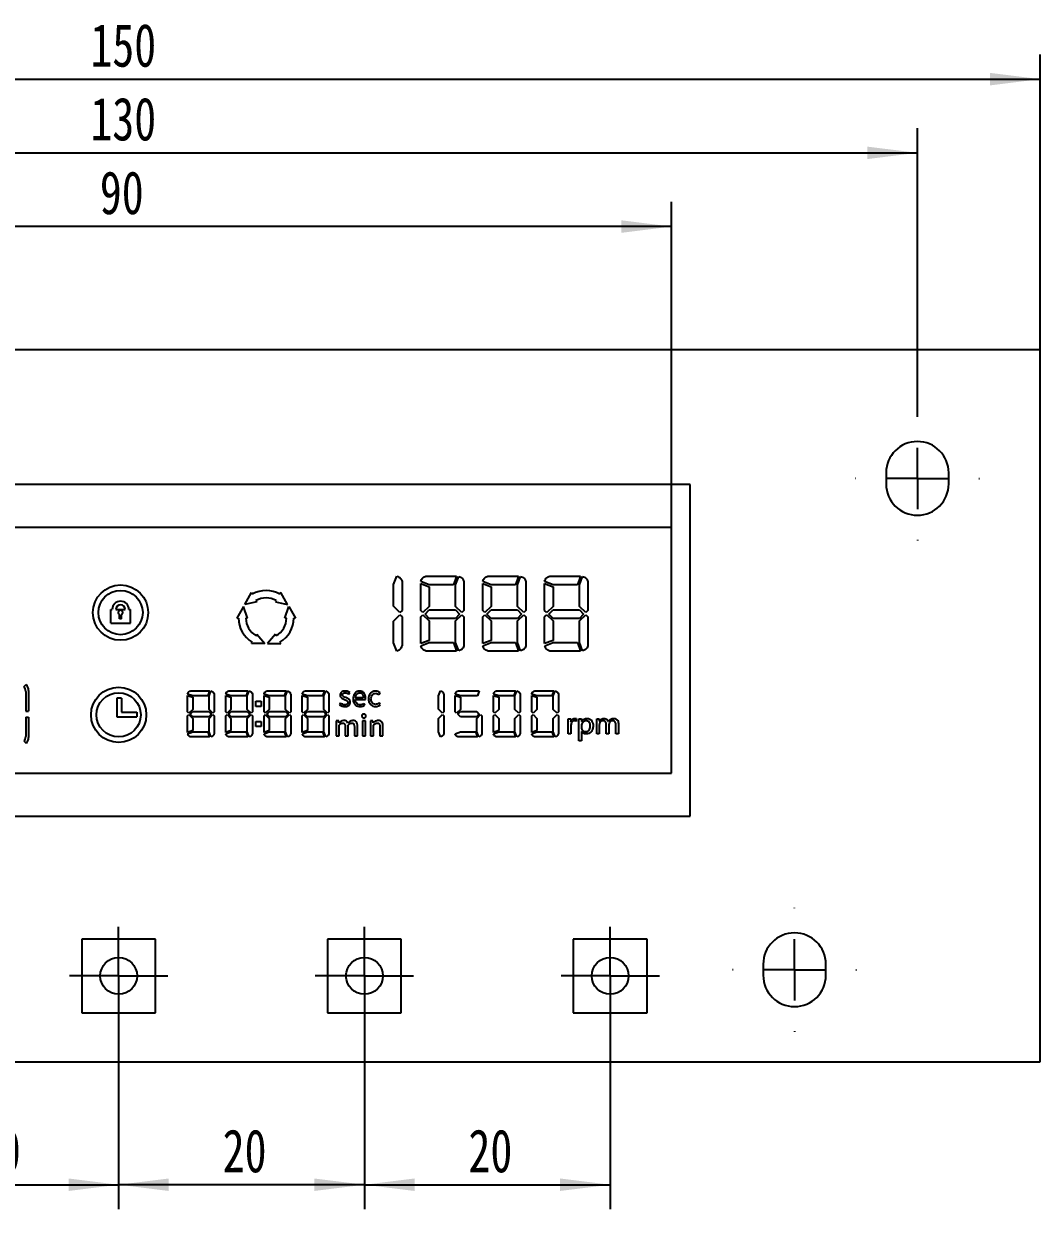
# Model space of a CAD drawing. Header units: millimetres. Extents: x 472 to 883, y 177 to 274.
# Drawn here: x 559.9 to 642.7, y 177.2 to 273.7 of the extents above; entities that cross this region are included whole.
import ezdxf

# ---------------------------------------------------------------- set-up
doc = ezdxf.new("R2010")
doc.units = ezdxf.units.MM
doc.linetypes.add('CENTERX2', pattern=[20.32, 12.7, -2.54, 2.54, -2.54])
doc.layers.add('中心线层', color=1, linetype='CENTERX2', lineweight=25)
doc.layers.add('标注层', color=150, linetype='Continuous', lineweight=25)
doc.styles.add('SLDTEXTSTYLE2', font='hyswlongfangsong.ttf')
doc.dimstyles.new('SLDDIMSTYLE0', dxfattribs={"dimtxt": 3.5, "dimasz": 4.08, "dimexe": 0, "dimexo": 0.0625, "dimgap": 0.875, "dimtad": 2, "dimrnd": 1e-09, "dimzin": 12, "dimdsep": 46, "dimtxsty": 'SLDTEXTSTYLE2', "dimsah": 1, "dimcen": 0.09, "dimadec": 0, "dimazin": 3, "dimtfac": 1, "dimtofl": 0, "dimtmove": 0, "dimatfit": 3, "dimfxl": 0, "dimfrac": 2, "dimtolj": 1, "dimtzin": 12, "dimarcsym": 0})

# ---------------------------------------------------------------- blocks, each defined once
blk = doc.blocks.new('_D')
at = {"layer": '标注层'}
for p, q in [((492.668, 247.169), (492.668, 271.169)), ((642.668, 247.169), (642.668, 271.169)), ((492.668, 269.169), (642.668, 269.169))]:
    blk.add_line(p, q, dxfattribs=at)
for points in [[(492.668, 269.169), (496.748, 268.661), (496.748, 269.677)], [(642.668, 269.169), (638.588, 269.677), (638.588, 268.661)]]:
    blk.add_solid(points, dxfattribs=at)
at = {"layer": '标注层', "insert": (565.364, 273.681), "char_height": 3.5, "attachment_point": 1, "style": 'SLDTEXTSTYLE2'}
blk.add_mtext('150', dxfattribs=at)
blk = doc.blocks.new('_D_2')
at = {"layer": '标注层'}
for p, q in [((522.668, 232.669), (522.668, 259.169)), ((612.668, 232.669), (612.668, 259.169)), ((612.668, 257.169), (522.668, 257.169))]:
    blk.add_line(p, q, dxfattribs=at)
for points in [[(522.668, 257.169), (526.748, 256.661), (526.748, 257.677)], [(612.668, 257.169), (608.588, 257.677), (608.588, 256.661)]]:
    blk.add_solid(points, dxfattribs=at)
at = {"layer": '标注层', "insert": (566.134, 261.681), "char_height": 3.5, "attachment_point": 1, "style": 'SLDTEXTSTYLE2'}
blk.add_mtext('90', dxfattribs=at)
blk = doc.blocks.new('_D_6')
at = {"layer": '标注层'}
for p, q in [((547.668, 192.169), (547.668, 177.169)), ((567.668, 192.169), (567.668, 177.169)), ((547.668, 179.169), (567.668, 179.169))]:
    blk.add_line(p, q, dxfattribs=at)
for points in [[(547.668, 179.169), (551.748, 178.661), (551.748, 179.677)], [(567.668, 179.169), (563.588, 179.677), (563.588, 178.661)]]:
    blk.add_solid(points, dxfattribs=at)
at = {"layer": '标注层', "insert": (556.132, 183.681), "char_height": 3.5, "attachment_point": 1, "style": 'SLDTEXTSTYLE2'}
blk.add_mtext('20', dxfattribs=at)
blk = doc.blocks.new('_D_7')
at = {"layer": '标注层'}
for p, q in [((567.668, 192.169), (567.668, 177.169)), ((587.668, 192.169), (587.668, 177.169)), ((587.668, 179.169), (567.668, 179.169))]:
    blk.add_line(p, q, dxfattribs=at)
for points in [[(567.668, 179.169), (571.748, 178.661), (571.748, 179.677)], [(587.668, 179.169), (583.588, 179.677), (583.588, 178.661)]]:
    blk.add_solid(points, dxfattribs=at)
at = {"layer": '标注层', "insert": (576.132, 183.681), "char_height": 3.5, "attachment_point": 1, "style": 'SLDTEXTSTYLE2'}
blk.add_mtext('20', dxfattribs=at)
blk = doc.blocks.new('_D_8')
at = {"layer": '标注层'}
for p, q in [((587.668, 192.169), (587.668, 177.169)), ((607.668, 192.169), (607.668, 177.169)), ((587.668, 179.169), (607.668, 179.169))]:
    blk.add_line(p, q, dxfattribs=at)
for points in [[(587.668, 179.169), (591.748, 178.661), (591.748, 179.677)], [(607.668, 179.169), (603.588, 179.677), (603.588, 178.661)]]:
    blk.add_solid(points, dxfattribs=at)
at = {"layer": '标注层', "insert": (596.132, 183.681), "char_height": 3.5, "attachment_point": 1, "style": 'SLDTEXTSTYLE2'}
blk.add_mtext('20', dxfattribs=at)
blk = doc.blocks.new('_D_9')
at = {"layer": '标注层'}
for p, q in [((502.668, 241.719), (502.668, 265.169)), ((632.668, 241.719), (632.668, 265.169)), ((502.668, 263.169), (632.668, 263.169))]:
    blk.add_line(p, q, dxfattribs=at)
for points in [[(502.668, 263.169), (506.748, 262.661), (506.748, 263.677)], [(632.668, 263.169), (628.588, 263.677), (628.588, 262.661)]]:
    blk.add_solid(points, dxfattribs=at)
at = {"layer": '标注层', "insert": (565.364, 267.681), "char_height": 3.5, "attachment_point": 1, "style": 'SLDTEXTSTYLE2'}
blk.add_mtext('130', dxfattribs=at)
blk = doc.blocks.new('SW_CENTERMARKSYMBOL_2')
at = {"layer": '中心线层', "color": 0}
for p, q in [((0, 2.5), (0, 4)), ((0, 0), (0, 2.5)), ((-2.5, 0), (-4, 0)), ((0, 0), (-2.5, 0)), ((0, 0), (0, -2.5)), ((0, 0), (2.5, 0)), ((2.5, 0), (4, 0)), ((0, -2.5), (0, -4))]:
    blk.add_line(p, q, dxfattribs=at)
blk = doc.blocks.new('SW_CENTERMARKSYMBOL_3')
at = {"layer": '中心线层', "color": 0}
for p, q in [((0, 2.5), (0, 4)), ((0, 0), (0, 2.5)), ((-2.5, 0), (-4, 0)), ((0, 0), (-2.5, 0)), ((0, 0), (0, -2.5)), ((0, 0), (2.5, 0)), ((2.5, 0), (4, 0)), ((0, -2.5), (0, -4))]:
    blk.add_line(p, q, dxfattribs=at)
blk = doc.blocks.new('SW_CENTERMARKSYMBOL_4')
at = {"layer": '中心线层', "color": 0}
for p, q in [((0, 2.5), (0, 4)), ((0, 0), (0, 2.5)), ((-2.5, 0), (-4, 0)), ((0, 0), (-2.5, 0)), ((0, 0), (0, -2.5)), ((0, 0), (2.5, 0)), ((2.5, 0), (4, 0)), ((0, -2.5), (0, -4))]:
    blk.add_line(p, q, dxfattribs=at)
blk = doc.blocks.new('SW_CENTERMARKSYMBOL_7')
at = {"layer": '中心线层', "color": 0}
for p, q in [((0, 5), (0, 5.05)), ((0, 0), (0, 2.5)), ((-5, 0), (-5.05, 0)), ((0, 0), (-2.5, 0)), ((0, 0), (0, -2.5)), ((0, 0), (2.5, 0)), ((5, 0), (5.05, 0)), ((0, -5), (0, -5.05))]:
    blk.add_line(p, q, dxfattribs=at)
blk = doc.blocks.new('SW_CENTERMARKSYMBOL_8')
at = {"layer": '中心线层', "color": 0}
for p, q in [((0, 5), (0, 5.05)), ((0, 0), (0, 2.5)), ((-5, 0), (-5.05, 0)), ((0, 0), (-2.5, 0)), ((0, 0), (0, -2.5)), ((0, 0), (2.5, 0)), ((5, 0), (5.05, 0)), ((0, -5), (0, -5.05))]:
    blk.add_line(p, q, dxfattribs=at)

msp = doc.modelspace()

# ---------------------------------------------------------------- linework, layer by layer
at = {"color": 7, "linetype": 'Continuous', "lineweight": 25}
for p, q in [((492.668, 247.169), (642.668, 247.169)), ((642.668, 189.169), (642.668, 247.169)), ((630.118, 237.119), (630.118, 236.219)), ((635.218, 236.219), (635.218, 237.119)), ((614.168, 236.169), (521.168, 236.169)), ((614.168, 209.169), (614.168, 236.169)), ((612.668, 232.669), (522.668, 232.669)), ((612.668, 212.669), (612.668, 232.669)), ((590.041, 228.029), (590.298, 228.701)), ((590.041, 226.261), (590.041, 228.029)), ((590.727, 228.28), (590.727, 225.925)), ((592.938, 228.015), (592.252, 228.272)), ((592.252, 225.914), (592.252, 228.101)), ((592.252, 228.101), (592.938, 227.849)), ((592.67, 228.701), (595.167, 228.701)), ((594.917, 228.015), (592.938, 228.015)), ((592.938, 227.849), (592.938, 226.25)), ((595.167, 228.701), (594.917, 228.015)), ((595.081, 228.015), (595.338, 228.688)), ((595.081, 226.247), (595.081, 228.015)), ((595.767, 228.267), (595.767, 225.911)), ((597.978, 228.015), (597.292, 228.272)), ((597.292, 228.101), (597.978, 227.849)), ((597.292, 225.914), (597.292, 228.101)), ((597.71, 228.701), (600.207, 228.701)), ((599.957, 228.015), (597.978, 228.015)), ((597.978, 227.849), (597.978, 226.25)), ((600.207, 228.701), (599.957, 228.015)), ((600.121, 228.015), (600.378, 228.688)), ((600.121, 226.247), (600.121, 228.015)), ((600.807, 228.267), (600.807, 225.911)), ((603.018, 228.015), (602.332, 228.272)), ((602.332, 225.914), (602.332, 228.101)), ((602.332, 228.101), (603.018, 227.849)), ((602.75, 228.701), (605.247, 228.701)), ((604.997, 228.015), (603.018, 228.015)), ((603.018, 227.849), (603.018, 226.25)), ((605.247, 228.701), (604.997, 228.015)), ((605.161, 228.015), (605.418, 228.688)), ((605.161, 226.247), (605.161, 228.015)), ((605.847, 228.267), (605.847, 225.911)), ((577.936, 226.415), (578.472, 227.366)), ((578.472, 227.366), (578.543, 227.243)), ((580.863, 227.366), (580.793, 227.243)), ((581.399, 226.415), (580.863, 227.366)), ((567.02, 224.886), (567.02, 225.994)), ((567.02, 225.994), (567.149, 225.994)), ((567.449, 225.994), (568.199, 225.994)), ((568.499, 225.994), (568.627, 225.994)), ((568.627, 224.886), (568.627, 225.994)), ((577.831, 226.233), (577.276, 225.294)), ((578.154, 225.294), (577.831, 226.233)), ((578.911, 226.606), (577.936, 226.415)), ((578.843, 226.723), (578.911, 226.606)), ((580.493, 226.723), (580.425, 226.606)), ((580.425, 226.606), (581.399, 226.415)), ((581.182, 225.294), (581.504, 226.233)), ((581.504, 226.233), (582.059, 225.294)), ((590.555, 225.756), (590.041, 226.261)), ((590.727, 225.925), (590.555, 225.756)), ((592.424, 225.745), (592.252, 225.914)), ((592.938, 226.25), (592.424, 225.745)), ((592.602, 225.615), (592.938, 225.958)), ((592.938, 225.958), (595.081, 225.958)), ((595.595, 225.742), (595.081, 226.247)), ((595.081, 225.958), (595.417, 225.615)), ((595.767, 225.911), (595.595, 225.742)), ((597.464, 225.745), (597.292, 225.914)), ((597.978, 226.25), (597.464, 225.745)), ((597.642, 225.615), (597.978, 225.958)), ((597.978, 225.958), (600.121, 225.958)), ((600.635, 225.742), (600.121, 226.247)), ((600.121, 225.958), (600.457, 225.615)), ((600.807, 225.911), (600.635, 225.742)), ((602.504, 225.745), (602.332, 225.914)), ((603.018, 226.25), (602.504, 225.745)), ((602.682, 225.615), (603.018, 225.958)), ((603.018, 225.958), (605.161, 225.958)), ((605.675, 225.742), (605.161, 226.247)), ((605.161, 225.958), (605.497, 225.615)), ((605.847, 225.911), (605.675, 225.742)), ((567.02, 224.886), (568.627, 224.886)), ((567.749, 225.227), (567.749, 225.57)), ((567.899, 225.227), (567.749, 225.227)), ((567.899, 225.227), (567.899, 225.571)), ((577.418, 225.294), (577.276, 225.294)), ((578.154, 225.294), (578.018, 225.294)), ((581.318, 225.294), (581.182, 225.294)), ((582.059, 225.294), (581.918, 225.294)), ((590.041, 225.055), (590.555, 225.56)), ((590.041, 223.289), (590.041, 225.055)), ((590.555, 225.56), (590.727, 225.393)), ((590.727, 225.393), (590.727, 223.036)), ((592.252, 225.404), (592.424, 225.571)), ((592.252, 223.215), (592.252, 225.404)), ((592.424, 225.571), (592.938, 225.066)), ((592.938, 225.272), (592.602, 225.615)), ((595.081, 225.272), (592.938, 225.272)), ((592.938, 225.066), (592.938, 223.467)), ((595.417, 225.615), (595.081, 225.272)), ((595.081, 225.067), (595.595, 225.572)), ((595.081, 223.301), (595.081, 225.067)), ((595.595, 225.572), (595.767, 225.405)), ((595.767, 225.405), (595.767, 223.048)), ((597.292, 225.404), (597.464, 225.571)), ((597.292, 223.215), (597.292, 225.404)), ((597.464, 225.571), (597.978, 225.066)), ((597.978, 225.272), (597.642, 225.615)), ((600.121, 225.272), (597.978, 225.272)), ((597.978, 225.066), (597.978, 223.467)), ((600.457, 225.615), (600.121, 225.272)), ((600.121, 225.067), (600.635, 225.572)), ((600.121, 223.301), (600.121, 225.067)), ((600.635, 225.572), (600.807, 225.405)), ((600.807, 225.405), (600.807, 223.048)), ((602.332, 225.404), (602.504, 225.571)), ((602.332, 223.215), (602.332, 225.404)), ((602.504, 225.571), (603.018, 225.066)), ((603.018, 225.272), (602.682, 225.615)), ((605.161, 225.272), (603.018, 225.272)), ((603.018, 225.066), (603.018, 223.467)), ((605.497, 225.615), (605.161, 225.272)), ((605.161, 225.067), (605.675, 225.572)), ((605.161, 223.301), (605.161, 225.067)), ((605.675, 225.572), (605.847, 225.405)), ((605.847, 225.405), (605.847, 223.048)), ((578.843, 223.865), (578.911, 223.983)), ((578.911, 223.983), (579.563, 223.235)), ((580.425, 223.983), (579.773, 223.235)), ((580.425, 223.983), (580.493, 223.865)), ((578.472, 223.223), (578.543, 223.346)), ((579.563, 223.235), (578.472, 223.223)), ((579.773, 223.235), (580.863, 223.223)), ((580.793, 223.346), (580.863, 223.223)), ((590.298, 222.615), (590.041, 223.289)), ((592.938, 223.467), (592.252, 223.215)), ((592.264, 223.044), (592.938, 223.301)), ((592.938, 223.301), (594.919, 223.301)), ((594.919, 223.301), (595.167, 222.615)), ((595.338, 222.627), (595.081, 223.301)), ((597.978, 223.467), (597.292, 223.215)), ((597.304, 223.044), (597.978, 223.301)), ((597.978, 223.301), (599.959, 223.301)), ((599.959, 223.301), (600.207, 222.615)), ((600.378, 222.627), (600.121, 223.301)), ((603.018, 223.467), (602.332, 223.215)), ((602.344, 223.044), (603.018, 223.301)), ((603.018, 223.301), (604.999, 223.301)), ((604.999, 223.301), (605.247, 222.615)), ((605.418, 222.627), (605.161, 223.301)), ((595.167, 222.615), (592.686, 222.615)), ((600.207, 222.615), (597.726, 222.615)), ((605.247, 222.615), (602.766, 222.615)), ((559.961, 219.713), (560.143, 219.893)), ((560.106, 219.321), (560.106, 217.725)), ((560.331, 219.396), (560.331, 217.725)), ((573.697, 218.954), (573.274, 219.113)), ((573.532, 219.377), (575.073, 219.377)), ((575.073, 219.377), (574.92, 218.954)), ((575.02, 218.954), (575.179, 219.369)), ((575.444, 219.109), (575.444, 217.655)), ((576.809, 218.954), (576.386, 219.113)), ((576.644, 219.377), (578.186, 219.377)), ((578.186, 219.377), (578.032, 218.954)), ((578.133, 218.954), (578.291, 219.369)), ((578.556, 219.109), (578.556, 217.655)), ((579.922, 218.954), (579.498, 219.113)), ((579.756, 219.377), (581.298, 219.377)), ((581.298, 219.377), (581.144, 218.954)), ((581.245, 218.954), (581.404, 219.369)), ((581.668, 219.109), (581.668, 217.655)), ((583.034, 218.954), (582.61, 219.113)), ((582.868, 219.377), (584.41, 219.377)), ((584.41, 219.377), (584.256, 218.954)), ((584.357, 218.954), (584.516, 219.369)), ((584.78, 219.109), (584.78, 217.655)), ((586.377, 219.105), (586.47, 219.238)), ((588.833, 219.07), (588.939, 219.205)), ((593.694, 218.962), (593.852, 219.377)), ((594.117, 219.118), (594.117, 217.663)), ((595.483, 218.954), (595.059, 219.113)), ((595.317, 219.377), (597.018, 219.377)), ((597.018, 219.377), (596.864, 218.954)), ((598.595, 218.954), (598.171, 219.113)), ((598.429, 219.377), (599.971, 219.377)), ((599.971, 219.377), (599.817, 218.954)), ((599.918, 218.954), (600.077, 219.369)), ((600.341, 219.109), (600.341, 217.655)), ((601.707, 218.954), (601.284, 219.113)), ((601.542, 219.377), (603.083, 219.377)), ((603.083, 219.377), (602.929, 218.954)), ((603.03, 218.954), (603.189, 219.369)), ((603.454, 219.109), (603.454, 217.655)), ((567.518, 218.769), (567.518, 217.269)), ((567.893, 218.769), (567.518, 218.769)), ((567.893, 218.769), (567.893, 217.644)), ((573.274, 217.656), (573.274, 219.007)), ((573.274, 219.007), (573.697, 218.851)), ((574.92, 218.954), (573.697, 218.954)), ((573.697, 218.851), (573.697, 217.864)), ((575.02, 217.862), (575.02, 218.954)), ((576.386, 217.656), (576.386, 219.007)), ((576.386, 219.007), (576.809, 218.851)), ((578.032, 218.954), (576.809, 218.954)), ((576.809, 218.851), (576.809, 217.864)), ((578.133, 217.862), (578.133, 218.954)), ((578.842, 218.53), (579.265, 218.53)), ((578.842, 218.107), (578.842, 218.53)), ((579.265, 218.53), (579.265, 218.107)), ((579.498, 219.007), (579.922, 218.851)), ((579.498, 217.656), (579.498, 219.007)), ((581.144, 218.954), (579.922, 218.954)), ((579.922, 218.851), (579.922, 217.864)), ((581.245, 217.862), (581.245, 218.954)), ((582.61, 217.656), (582.61, 219.007)), ((582.61, 219.007), (583.034, 218.851)), ((584.256, 218.954), (583.034, 218.954)), ((583.034, 218.851), (583.034, 217.864)), ((584.357, 217.862), (584.357, 218.954)), ((585.733, 218.378), (585.634, 218.24)), ((587.579, 218.816), (586.927, 218.816)), ((586.929, 218.672), (587.752, 218.672)), ((587.714, 218.197), (587.639, 218.33)), ((588.959, 218.253), (588.871, 218.387)), ((593.694, 217.871), (593.694, 218.962)), ((595.059, 217.656), (595.059, 219.007)), ((595.059, 219.007), (595.483, 218.851)), ((596.864, 218.954), (595.483, 218.954)), ((595.483, 218.851), (595.483, 217.864)), ((598.171, 219.007), (598.595, 218.851)), ((598.171, 217.656), (598.171, 219.007)), ((599.817, 218.954), (598.595, 218.954)), ((598.595, 218.851), (598.595, 217.864)), ((599.918, 217.862), (599.918, 218.954)), ((601.284, 217.656), (601.284, 219.007)), ((601.284, 219.007), (601.707, 218.851)), ((602.929, 218.954), (601.707, 218.954)), ((601.707, 218.851), (601.707, 217.864)), ((603.03, 217.862), (603.03, 218.954)), ((560.106, 217.725), (560.331, 217.725)), ((560.106, 217.242), (560.106, 215.646)), ((560.106, 217.242), (560.331, 217.242)), ((560.331, 217.242), (560.331, 215.571)), ((567.518, 217.269), (569.135, 217.269)), ((567.893, 217.644), (569.135, 217.644)), ((569.135, 217.644), (569.135, 217.269)), ((573.38, 217.552), (573.274, 217.656)), ((573.274, 217.341), (573.38, 217.445)), ((573.274, 215.99), (573.274, 217.341)), ((573.697, 217.864), (573.38, 217.552)), ((573.38, 217.445), (573.697, 217.133)), ((573.49, 217.472), (573.697, 217.684)), ((573.697, 217.26), (573.49, 217.472)), ((573.697, 217.684), (575.02, 217.684)), ((575.02, 217.26), (573.697, 217.26)), ((575.338, 217.55), (575.02, 217.862)), ((575.02, 217.684), (575.228, 217.472)), ((575.228, 217.472), (575.02, 217.26)), ((575.02, 217.134), (575.338, 217.445)), ((575.444, 217.655), (575.338, 217.55)), ((575.338, 217.445), (575.444, 217.342)), ((575.444, 217.342), (575.444, 215.887)), ((576.492, 217.552), (576.386, 217.656)), ((576.386, 217.341), (576.492, 217.445)), ((576.386, 215.99), (576.386, 217.341)), ((576.809, 217.864), (576.492, 217.552)), ((576.492, 217.445), (576.809, 217.133)), ((576.602, 217.472), (576.809, 217.684)), ((576.809, 217.26), (576.602, 217.472)), ((576.809, 217.684), (578.133, 217.684)), ((578.133, 217.26), (576.809, 217.26)), ((578.45, 217.55), (578.133, 217.862)), ((578.133, 217.684), (578.34, 217.472)), ((578.34, 217.472), (578.133, 217.26)), ((578.133, 217.134), (578.45, 217.445)), ((578.556, 217.655), (578.45, 217.55)), ((578.45, 217.445), (578.556, 217.342)), ((578.556, 217.342), (578.556, 215.887)), ((579.265, 218.107), (578.842, 218.107)), ((579.604, 217.552), (579.498, 217.656)), ((579.498, 217.341), (579.604, 217.445)), ((579.498, 215.99), (579.498, 217.341)), ((579.922, 217.864), (579.604, 217.552)), ((579.604, 217.445), (579.922, 217.133)), ((579.714, 217.472), (579.922, 217.684)), ((579.922, 217.26), (579.714, 217.472)), ((579.922, 217.684), (581.245, 217.684)), ((581.245, 217.26), (579.922, 217.26)), ((581.562, 217.55), (581.245, 217.862)), ((581.245, 217.684), (581.452, 217.472)), ((581.452, 217.472), (581.245, 217.26)), ((581.245, 217.134), (581.562, 217.445)), ((581.668, 217.655), (581.562, 217.55)), ((581.562, 217.445), (581.668, 217.342)), ((581.668, 217.342), (581.668, 215.887)), ((582.716, 217.552), (582.61, 217.656)), ((582.61, 217.341), (582.716, 217.445)), ((582.61, 215.99), (582.61, 217.341)), ((583.034, 217.864), (582.716, 217.552)), ((582.716, 217.445), (583.034, 217.133)), ((582.826, 217.472), (583.034, 217.684)), ((583.034, 217.26), (582.826, 217.472)), ((583.034, 217.684), (584.357, 217.684)), ((584.357, 217.26), (583.034, 217.26)), ((584.675, 217.55), (584.357, 217.862)), ((584.357, 217.684), (584.565, 217.472)), ((584.565, 217.472), (584.357, 217.26)), ((584.357, 217.134), (584.675, 217.445)), ((584.78, 217.655), (584.675, 217.55)), ((584.675, 217.445), (584.78, 217.342)), ((584.78, 217.342), (584.78, 215.887)), ((586.077, 218.087), (586.077, 218.087)), ((587.308, 218.087), (587.308, 218.087)), ((587.624, 217.173), (587.624, 217.173)), ((588.564, 218.089), (588.564, 218.089)), ((594.011, 217.559), (593.694, 217.871)), ((593.694, 217.126), (594.011, 217.438)), ((594.117, 217.663), (594.011, 217.559)), ((594.011, 217.438), (594.117, 217.335)), ((594.117, 217.335), (594.117, 215.879)), ((595.165, 217.552), (595.059, 217.656)), ((595.483, 217.864), (595.165, 217.552)), ((595.275, 217.472), (595.483, 217.684)), ((595.483, 217.26), (595.275, 217.472)), ((595.483, 217.684), (596.806, 217.684)), ((596.806, 217.26), (595.483, 217.26)), ((596.806, 217.684), (597.013, 217.472)), ((597.013, 217.472), (596.806, 217.26)), ((596.806, 217.134), (597.123, 217.445)), ((597.123, 217.445), (597.229, 217.342)), ((597.229, 217.342), (597.229, 215.887)), ((598.277, 217.552), (598.171, 217.656)), ((598.171, 217.341), (598.277, 217.445)), ((598.171, 215.99), (598.171, 217.341)), ((598.595, 217.864), (598.277, 217.552)), ((598.277, 217.445), (598.595, 217.133)), ((600.236, 217.55), (599.918, 217.862)), ((599.918, 217.134), (600.236, 217.445)), ((600.341, 217.655), (600.236, 217.55)), ((600.236, 217.445), (600.341, 217.342)), ((600.341, 217.342), (600.341, 215.887)), ((601.389, 217.552), (601.284, 217.656)), ((601.284, 217.341), (601.389, 217.445)), ((601.284, 215.99), (601.284, 217.341)), ((601.707, 217.864), (601.389, 217.552)), ((601.389, 217.445), (601.707, 217.133)), ((603.348, 217.55), (603.03, 217.862)), ((603.03, 217.134), (603.348, 217.445)), ((603.454, 217.655), (603.348, 217.55)), ((603.348, 217.445), (603.454, 217.342)), ((603.454, 217.342), (603.454, 215.887)), ((573.697, 217.133), (573.697, 216.145)), ((575.02, 216.043), (575.02, 217.134)), ((576.809, 217.133), (576.809, 216.145)), ((578.133, 216.043), (578.133, 217.134)), ((578.842, 216.466), (578.842, 216.89)), ((578.842, 216.89), (579.265, 216.89)), ((579.265, 216.466), (578.842, 216.466)), ((579.265, 216.89), (579.265, 216.466)), ((579.922, 217.133), (579.922, 216.145)), ((581.245, 216.043), (581.245, 217.134)), ((583.034, 217.133), (583.034, 216.145)), ((584.357, 216.043), (584.357, 217.134)), ((585.572, 216.939), (585.367, 216.939)), ((585.367, 216.939), (585.367, 215.707)), ((585.592, 216.77), (585.572, 216.939)), ((585.598, 216.77), (585.592, 216.77)), ((585.616, 215.707), (585.616, 216.584)), ((586.099, 216.454), (586.1, 215.707)), ((586.348, 215.707), (586.348, 216.584)), ((586.852, 216.454), (586.853, 215.707)), ((587.101, 215.707), (587.101, 216.485)), ((587.75, 216.939), (587.501, 216.939)), ((587.501, 216.939), (587.501, 215.707)), ((587.75, 215.707), (587.75, 216.939)), ((588.354, 216.939), (588.15, 216.939)), ((588.15, 216.939), (588.15, 215.707)), ((588.374, 216.772), (588.354, 216.939)), ((588.38, 216.772), (588.374, 216.772)), ((588.398, 215.707), (588.398, 216.584)), ((588.923, 216.454), (588.924, 215.707)), ((589.172, 215.707), (589.172, 216.485)), ((593.694, 216.035), (593.694, 217.126)), ((596.806, 216.043), (596.806, 217.134)), ((598.595, 217.133), (598.595, 216.145)), ((599.918, 216.043), (599.918, 217.134)), ((601.707, 217.133), (601.707, 216.145)), ((603.03, 216.043), (603.03, 217.134)), ((604.26, 215.885), (604.26, 217.106)), ((604.26, 217.106), (604.47, 217.106)), ((604.47, 217.106), (604.47, 216.864)), ((604.47, 216.864), (604.475, 216.864)), ((604.47, 216.507), (604.47, 215.885)), ((604.912, 217.1), (604.912, 216.89)), ((605.122, 215.317), (605.122, 217.106)), ((605.122, 217.106), (605.333, 217.106)), ((605.332, 216.548), (605.332, 216.393)), ((605.333, 217.106), (605.333, 216.876)), ((605.333, 216.876), (605.337, 216.876)), ((606.574, 215.885), (606.574, 217.106)), ((606.574, 217.106), (606.784, 217.106)), ((606.784, 217.106), (606.784, 216.894)), ((606.784, 216.894), (606.789, 216.894)), ((606.784, 216.567), (606.784, 215.885)), ((607.352, 215.885), (607.352, 216.596)), ((607.563, 216.568), (607.563, 215.885)), ((608.131, 215.885), (608.131, 216.574)), ((608.341, 216.633), (608.341, 215.885)), ((560.159, 215.093), (559.976, 215.273)), ((573.697, 216.145), (573.274, 215.99)), ((573.281, 215.884), (573.697, 216.043)), ((575.073, 215.619), (573.542, 215.619)), ((573.697, 216.043), (574.92, 216.043)), ((574.92, 216.043), (575.073, 215.619)), ((575.179, 215.627), (575.02, 216.043)), ((576.809, 216.145), (576.386, 215.99)), ((576.393, 215.884), (576.809, 216.043)), ((578.186, 215.619), (576.654, 215.619)), ((576.809, 216.043), (578.033, 216.043)), ((578.033, 216.043), (578.186, 215.619)), ((578.291, 215.627), (578.133, 216.043)), ((579.922, 216.145), (579.498, 215.99)), ((579.506, 215.884), (579.922, 216.043)), ((581.298, 215.619), (579.766, 215.619)), ((579.922, 216.043), (581.145, 216.043)), ((581.145, 216.043), (581.298, 215.619)), ((581.404, 215.627), (581.245, 216.043)), ((583.034, 216.145), (582.61, 215.99)), ((582.618, 215.884), (583.034, 216.043)), ((584.41, 215.619), (582.878, 215.619)), ((583.034, 216.043), (584.257, 216.043)), ((584.257, 216.043), (584.41, 215.619)), ((584.516, 215.627), (584.357, 216.043)), ((585.367, 215.707), (585.616, 215.707)), ((586.1, 215.707), (586.348, 215.707)), ((586.853, 215.707), (587.101, 215.707)), ((587.501, 215.707), (587.75, 215.707)), ((588.15, 215.707), (588.398, 215.707)), ((588.924, 215.707), (589.172, 215.707)), ((593.852, 215.619), (593.694, 216.035)), ((595.059, 215.884), (595.483, 216.043)), ((596.859, 215.619), (595.316, 215.619)), ((595.483, 216.043), (596.706, 216.043)), ((596.706, 216.043), (596.859, 215.619)), ((596.965, 215.627), (596.806, 216.043)), ((598.595, 216.145), (598.171, 215.99)), ((598.179, 215.884), (598.595, 216.043)), ((599.971, 215.619), (598.439, 215.619)), ((598.595, 216.043), (599.818, 216.043)), ((599.818, 216.043), (599.971, 215.619)), ((600.077, 215.627), (599.918, 216.043)), ((601.707, 216.145), (601.284, 215.99)), ((601.291, 215.884), (601.707, 216.043)), ((603.083, 215.619), (601.552, 215.619)), ((601.707, 216.043), (602.93, 216.043)), ((602.93, 216.043), (603.083, 215.619)), ((603.189, 215.627), (603.03, 216.043)), ((604.47, 215.885), (604.26, 215.885)), ((605.333, 215.317), (605.122, 215.317)), ((605.333, 216.076), (605.333, 215.317)), ((605.337, 216.076), (605.333, 216.076)), ((606.784, 215.885), (606.574, 215.885)), ((607.563, 215.885), (607.352, 215.885)), ((608.341, 215.885), (608.131, 215.885)), ((522.668, 212.669), (612.668, 212.669)), ((521.168, 209.169), (614.168, 209.169)), ((570.668, 199.169), (564.668, 199.169)), ((564.668, 199.169), (564.668, 193.169)), ((570.668, 193.169), (570.668, 199.169)), ((590.668, 199.169), (584.668, 199.169)), ((584.668, 199.169), (584.668, 193.169)), ((590.668, 193.169), (590.668, 199.169)), ((610.668, 199.169), (604.668, 199.169)), ((604.668, 199.169), (604.668, 193.169)), ((610.668, 193.169), (610.668, 199.169)), ((620.118, 197.119), (620.118, 196.219)), ((625.218, 196.219), (625.218, 197.119)), ((564.668, 193.169), (570.668, 193.169)), ((584.668, 193.169), (590.668, 193.169)), ((604.668, 193.169), (610.668, 193.169)), ((492.668, 189.169), (642.668, 189.169))]:
    msp.add_line(p, q, dxfattribs=at)
for centre, radius in [((567.823, 225.742), 2.25), ((567.823, 225.742), 1.8), ((567.668, 217.419), 2.25), ((567.668, 217.419), 1.8), ((567.668, 196.169), 1.5), ((587.668, 196.169), 1.5), ((607.668, 196.169), 1.5)]:
    msp.add_circle(centre, radius, dxfattribs=at)
for centre, radius, start, end in [((632.668, 237.119), 2.55, 0, 180), ((632.668, 236.219), 2.55, 180, 0), ((579.668, 225.294), 2.25, 60, 120), ((579.668, 225.294), 1.65, 60, 120), ((567.824, 225.994), 0.675, 0, 180), ((567.824, 225.994), 0.375, 0, 180), ((567.823, 225.742), 0.188, 293.75637, 246.59977), ((579.668, 225.294), 2.25, 180, 240), ((579.668, 225.294), 1.65, 180, 240), ((579.668, 225.294), 1.65, 300, 0), ((579.668, 225.294), 2.25, 300, 0), ((559.506, 219.321), 0.6, 0, 40.75289), ((559.581, 219.396), 0.75, 0, 41.50786), ((559.506, 215.646), 0.6, 321.57205, 0), ((559.581, 215.571), 0.75, 320.34945, 0), ((622.668, 197.119), 2.55, 0, 180), ((622.668, 196.219), 2.55, 180, 0)]:
    msp.add_arc(centre, radius, start, end, dxfattribs=at)
for points, knots in [([(590.298, 228.701), (590.355, 228.683), (590.468, 228.648), (590.639, 228.513), (590.694, 228.369), (590.727, 228.28)], [0, 0, 0, 0, 0.2809477, 0.5614718, 1, 1, 1, 1]), ([(592.252, 228.272), (592.27, 228.329), (592.305, 228.441), (592.438, 228.614), (592.582, 228.668), (592.67, 228.701)], [0, 0, 0, 0, 0.280866, 0.561313, 1, 1, 1, 1]), ([(595.338, 228.688), (595.395, 228.67), (595.508, 228.634), (595.679, 228.5), (595.734, 228.355), (595.767, 228.267)], [0, 0, 0, 0, 0.280947, 0.561472, 1, 1, 1, 1]), ([(597.292, 228.272), (597.31, 228.329), (597.345, 228.441), (597.478, 228.614), (597.622, 228.668), (597.71, 228.701)], [0, 0, 0, 0, 0.280866, 0.561313, 1, 1, 1, 1]), ([(600.378, 228.688), (600.435, 228.67), (600.548, 228.634), (600.719, 228.5), (600.774, 228.355), (600.807, 228.267)], [0, 0, 0, 0, 0.280945, 0.561471, 1, 1, 1, 1]), ([(602.332, 228.272), (602.35, 228.329), (602.385, 228.441), (602.518, 228.614), (602.662, 228.668), (602.75, 228.701)], [0, 0, 0, 0, 0.280869, 0.561315, 1, 1, 1, 1]), ([(605.418, 228.688), (605.475, 228.67), (605.588, 228.634), (605.759, 228.5), (605.814, 228.355), (605.847, 228.267)], [0, 0, 0, 0, 0.280945, 0.561473, 1, 1, 1, 1]), ([(590.727, 223.036), (590.708, 222.979), (590.671, 222.867), (590.532, 222.699), (590.387, 222.647), (590.298, 222.615)], [0, 0, 0, 0, 0.28084, 0.561121, 1, 1, 1, 1]), ([(592.686, 222.615), (592.63, 222.634), (592.517, 222.671), (592.348, 222.809), (592.296, 222.955), (592.264, 223.044)], [0, 0, 0, 0, 0.280799, 0.561112, 1, 1, 1, 1]), ([(595.767, 223.048), (595.748, 222.991), (595.711, 222.879), (595.572, 222.711), (595.427, 222.659), (595.338, 222.627)], [0, 0, 0, 0, 0.280839, 0.561121, 1, 1, 1, 1]), ([(597.726, 222.615), (597.67, 222.634), (597.557, 222.671), (597.388, 222.809), (597.336, 222.955), (597.304, 223.044)], [0, 0, 0, 0, 0.2808, 0.561111, 1, 1, 1, 1]), ([(600.807, 223.048), (600.788, 222.991), (600.751, 222.879), (600.612, 222.711), (600.467, 222.659), (600.378, 222.627)], [0, 0, 0, 0, 0.280839, 0.561124, 1, 1, 1, 1]), ([(602.766, 222.615), (602.71, 222.634), (602.597, 222.671), (602.428, 222.809), (602.376, 222.955), (602.344, 223.044)], [0, 0, 0, 0, 0.280797, 0.561111, 1, 1, 1, 1]), ([(605.847, 223.048), (605.828, 222.991), (605.791, 222.879), (605.652, 222.711), (605.507, 222.659), (605.418, 222.627)], [0, 0, 0, 0, 0.28084, 0.561122, 1, 1, 1, 1]), ([(573.274, 219.113), (573.285, 219.147), (573.307, 219.217), (573.388, 219.323), (573.478, 219.357), (573.532, 219.377)], [0, 0, 0, 0, 0.280866, 0.561313, 1, 1, 1, 1]), ([(575.179, 219.369), (575.214, 219.358), (575.284, 219.336), (575.39, 219.253), (575.424, 219.164), (575.444, 219.109)], [0, 0, 0, 0, 0.2809467, 0.5614722, 1, 1, 1, 1]), ([(576.386, 219.113), (576.397, 219.147), (576.419, 219.217), (576.501, 219.323), (576.59, 219.357), (576.644, 219.377)], [0, 0, 0, 0, 0.280867, 0.561312, 1, 1, 1, 1]), ([(578.291, 219.369), (578.326, 219.358), (578.396, 219.336), (578.502, 219.253), (578.536, 219.164), (578.556, 219.109)], [0, 0, 0, 0, 0.2809468, 0.5614715, 1, 1, 1, 1]), ([(579.498, 219.113), (579.509, 219.147), (579.531, 219.217), (579.613, 219.323), (579.702, 219.357), (579.756, 219.377)], [0, 0, 0, 0, 0.280867, 0.561314, 1, 1, 1, 1]), ([(581.404, 219.369), (581.439, 219.358), (581.508, 219.336), (581.614, 219.253), (581.648, 219.164), (581.668, 219.109)], [0, 0, 0, 0, 0.2809466, 0.5614729, 1, 1, 1, 1]), ([(582.61, 219.113), (582.621, 219.147), (582.643, 219.217), (582.725, 219.323), (582.814, 219.357), (582.868, 219.377)], [0, 0, 0, 0, 0.280867, 0.561314, 1, 1, 1, 1]), ([(584.516, 219.369), (584.551, 219.358), (584.621, 219.336), (584.727, 219.253), (584.76, 219.164), (584.78, 219.109)], [0, 0, 0, 0, 0.2809449, 0.5614699, 1, 1, 1, 1]), ([(586.101, 219.36), (586.046, 219.356), (585.935, 219.35), (585.794, 219.277), (585.707, 219.158), (585.699, 219.07), (585.695, 219.027)], [0, 0, 0, 0, 0.280969, 0.560214, 0.779854, 1, 1, 1, 1]), ([(585.881, 219.036), (585.885, 219.066), (585.893, 219.126), (585.975, 219.206), (586.054, 219.212), (586.101, 219.216)], [0, 0, 0, 0, 0.279746, 0.559701, 1, 1, 1, 1]), ([(586.47, 219.238), (586.406, 219.277), (586.292, 219.346), (586.16, 219.355), (586.101, 219.36)], [0, 0, 0, 0, 0.559644, 1, 1, 1, 1]), ([(586.101, 219.216), (586.158, 219.208), (586.26, 219.194), (586.341, 219.133), (586.377, 219.105)], [0, 0, 0, 0, 0.5583604, 1, 1, 1, 1]), ([(587.274, 219.36), (587.188, 219.346), (587.014, 219.319), (586.782, 219.083), (586.756, 218.857), (586.741, 218.719)], [0, 0, 0, 0, 0.27984, 0.560238, 1, 1, 1, 1]), ([(586.927, 218.816), (586.935, 218.87), (586.953, 218.978), (587.034, 219.111), (587.148, 219.2), (587.234, 219.211), (587.277, 219.216)], [0, 0, 0, 0, 0.280828, 0.560508, 0.780387, 1, 1, 1, 1]), ([(587.761, 218.787), (587.757, 218.867), (587.748, 219.026), (587.642, 219.231), (587.463, 219.346), (587.337, 219.355), (587.274, 219.36)], [0, 0, 0, 0, 0.2809714, 0.5600461, 0.7795573, 1, 1, 1, 1]), ([(587.277, 219.216), (587.312, 219.213), (587.383, 219.208), (587.476, 219.15), (587.566, 219.022), (587.574, 218.901), (587.579, 218.816)], [0, 0, 0, 0, 0.1870937, 0.3737201, 0.5606691, 1, 1, 1, 1]), ([(588.58, 219.358), (588.49, 219.346), (588.309, 219.322), (588.113, 219.146), (588.012, 218.934), (588.001, 218.792), (587.996, 218.721)], [0, 0, 0, 0, 0.2793662, 0.5587541, 0.7790873, 1, 1, 1, 1]), ([(588.203, 218.721), (588.208, 218.783), (588.217, 218.908), (588.307, 219.062), (588.44, 219.16), (588.538, 219.171), (588.587, 219.176)], [0, 0, 0, 0, 0.280678, 0.560126, 0.779948, 1, 1, 1, 1]), ([(588.939, 219.205), (588.88, 219.253), (588.774, 219.34), (588.639, 219.352), (588.58, 219.358)], [0, 0, 0, 0, 0.559862, 1, 1, 1, 1]), ([(588.587, 219.176), (588.638, 219.168), (588.73, 219.155), (588.801, 219.096), (588.833, 219.07)], [0, 0, 0, 0, 0.558046, 1, 1, 1, 1]), ([(593.852, 219.377), (593.887, 219.366), (593.957, 219.345), (594.063, 219.261), (594.097, 219.172), (594.117, 219.118)], [0, 0, 0, 0, 0.2809449, 0.5614699, 1, 1, 1, 1]), ([(595.059, 219.113), (595.07, 219.147), (595.092, 219.217), (595.174, 219.323), (595.263, 219.357), (595.317, 219.377)], [0, 0, 0, 0, 0.280867, 0.561316, 1, 1, 1, 1]), ([(598.171, 219.113), (598.182, 219.147), (598.204, 219.217), (598.286, 219.323), (598.375, 219.357), (598.429, 219.377)], [0, 0, 0, 0, 0.280867, 0.561312, 1, 1, 1, 1]), ([(600.077, 219.369), (600.112, 219.358), (600.182, 219.336), (600.288, 219.253), (600.321, 219.164), (600.341, 219.109)], [0, 0, 0, 0, 0.2809481, 0.5614719, 1, 1, 1, 1]), ([(601.284, 219.113), (601.295, 219.147), (601.316, 219.217), (601.398, 219.323), (601.487, 219.357), (601.542, 219.377)], [0, 0, 0, 0, 0.2808653, 0.5613094, 1, 1, 1, 1]), ([(603.189, 219.369), (603.224, 219.358), (603.294, 219.336), (603.4, 219.253), (603.433, 219.164), (603.454, 219.109)], [0, 0, 0, 0, 0.280949, 0.561474, 1, 1, 1, 1]), ([(585.634, 218.24), (585.71, 218.191), (585.846, 218.104), (586.006, 218.092), (586.077, 218.087)], [0, 0, 0, 0, 0.55954, 1, 1, 1, 1]), ([(585.695, 219.027), (585.701, 218.975), (585.714, 218.873), (585.853, 218.743), (585.972, 218.694), (586.046, 218.664)], [0, 0, 0, 0, 0.279659, 0.558464, 1, 1, 1, 1]), ([(586.084, 218.23), (586.01, 218.24), (585.879, 218.257), (585.778, 218.341), (585.733, 218.378)], [0, 0, 0, 0, 0.558434, 1, 1, 1, 1]), ([(586.148, 218.819), (586.084, 218.842), (585.994, 218.874), (585.894, 218.954), (585.885, 219.009), (585.881, 219.036)], [0, 0, 0, 0, 0.5620264, 0.781107, 1, 1, 1, 1]), ([(586.046, 218.664), (586.113, 218.638), (586.207, 218.602), (586.308, 218.512), (586.317, 218.455), (586.322, 218.427)], [0, 0, 0, 0, 0.5614857, 0.7809232, 1, 1, 1, 1]), ([(586.077, 218.087), (586.136, 218.09), (586.253, 218.097), (586.403, 218.173), (586.495, 218.3), (586.504, 218.392), (586.508, 218.438)], [0, 0, 0, 0, 0.281056, 0.560207, 0.779911, 1, 1, 1, 1]), ([(586.322, 218.427), (586.318, 218.394), (586.31, 218.329), (586.22, 218.242), (586.135, 218.235), (586.084, 218.23)], [0, 0, 0, 0, 0.280225, 0.560036, 1, 1, 1, 1]), ([(586.508, 218.438), (586.503, 218.492), (586.492, 218.599), (586.352, 218.739), (586.226, 218.789), (586.148, 218.819)], [0, 0, 0, 0, 0.280142, 0.5583099, 1, 1, 1, 1]), ([(586.741, 218.719), (586.747, 218.629), (586.759, 218.45), (586.895, 218.229), (587.097, 218.104), (587.238, 218.092), (587.308, 218.087)], [0, 0, 0, 0, 0.280775, 0.559598, 0.779586, 1, 1, 1, 1]), ([(587.333, 218.23), (587.27, 218.238), (587.145, 218.253), (587.012, 218.379), (586.945, 218.526), (586.934, 218.623), (586.929, 218.672)], [0, 0, 0, 0, 0.2794768, 0.5584915, 0.7790032, 1, 1, 1, 1]), ([(587.308, 218.087), (587.388, 218.093), (587.531, 218.104), (587.658, 218.168), (587.714, 218.197)], [0, 0, 0, 0, 0.55949, 1, 1, 1, 1]), ([(587.639, 218.33), (587.586, 218.299), (587.491, 218.242), (587.381, 218.234), (587.333, 218.23)], [0, 0, 0, 0, 0.5592334, 1, 1, 1, 1]), ([(587.752, 218.672), (587.755, 218.694), (587.76, 218.732), (587.761, 218.77), (587.761, 218.787)], [0, 0, 0, 0, 0.559897, 1, 1, 1, 1]), ([(587.996, 218.721), (588.003, 218.632), (588.017, 218.453), (588.155, 218.236), (588.353, 218.109), (588.494, 218.095), (588.564, 218.089)], [0, 0, 0, 0, 0.2806173, 0.5597338, 0.7796768, 1, 1, 1, 1]), ([(588.582, 218.27), (588.52, 218.278), (588.396, 218.295), (588.231, 218.463), (588.213, 218.623), (588.203, 218.721)], [0, 0, 0, 0, 0.280409, 0.560436, 1, 1, 1, 1]), ([(588.564, 218.089), (588.647, 218.099), (588.795, 218.117), (588.909, 218.212), (588.959, 218.253)], [0, 0, 0, 0, 0.559026, 1, 1, 1, 1]), ([(588.871, 218.387), (588.823, 218.351), (588.737, 218.286), (588.629, 218.275), (588.582, 218.27)], [0, 0, 0, 0, 0.559872, 1, 1, 1, 1]), ([(587.624, 217.481), (587.6, 217.478), (587.553, 217.474), (587.496, 217.436), (587.464, 217.382), (587.461, 217.345), (587.459, 217.327)], [0, 0, 0, 0, 0.280138, 0.55944, 0.779509, 1, 1, 1, 1]), ([(587.459, 217.327), (587.462, 217.303), (587.468, 217.256), (587.514, 217.204), (587.569, 217.177), (587.606, 217.174), (587.624, 217.173)], [0, 0, 0, 0, 0.279759, 0.558734, 0.77919, 1, 1, 1, 1]), ([(587.791, 217.327), (587.789, 217.351), (587.783, 217.398), (587.736, 217.45), (587.68, 217.476), (587.643, 217.479), (587.624, 217.481)], [0, 0, 0, 0, 0.2796761, 0.5588369, 0.7793566, 1, 1, 1, 1]), ([(587.624, 217.173), (587.648, 217.176), (587.695, 217.18), (587.752, 217.218), (587.786, 217.271), (587.79, 217.308), (587.791, 217.327)], [0, 0, 0, 0, 0.280152, 0.559556, 0.779641, 1, 1, 1, 1]), ([(585.978, 216.959), (585.897, 216.944), (585.752, 216.916), (585.645, 216.815), (585.598, 216.77)], [0, 0, 0, 0, 0.557449, 1, 1, 1, 1]), ([(585.616, 216.584), (585.659, 216.631), (585.736, 216.714), (585.845, 216.741), (585.893, 216.753)], [0, 0, 0, 0, 0.5624555, 1, 1, 1, 1]), ([(585.893, 216.753), (585.929, 216.75), (585.982, 216.746), (586.038, 216.702), (586.095, 216.614), (586.097, 216.525), (586.099, 216.454)], [0, 0, 0, 0, 0.249368, 0.374804, 0.500388, 1, 1, 1, 1]), ([(586.311, 216.748), (586.294, 216.784), (586.26, 216.855), (586.144, 216.946), (586.041, 216.954), (585.978, 216.959)], [0, 0, 0, 0, 0.280588, 0.560645, 1, 1, 1, 1]), ([(586.726, 216.959), (586.638, 216.941), (586.479, 216.909), (586.363, 216.798), (586.311, 216.748)], [0, 0, 0, 0, 0.5571549, 1, 1, 1, 1]), ([(586.348, 216.584), (586.394, 216.632), (586.475, 216.716), (586.588, 216.742), (586.638, 216.753)], [0, 0, 0, 0, 0.562094, 1, 1, 1, 1]), ([(586.638, 216.753), (586.673, 216.75), (586.727, 216.746), (586.785, 216.704), (586.847, 216.617), (586.85, 216.526), (586.852, 216.454)], [0, 0, 0, 0, 0.2496898, 0.3752063, 0.5007951, 1, 1, 1, 1]), ([(587.101, 216.485), (587.098, 216.55), (587.093, 216.678), (587.023, 216.851), (586.879, 216.95), (586.778, 216.956), (586.726, 216.959)], [0, 0, 0, 0, 0.2812989, 0.5605426, 0.7795171, 1, 1, 1, 1]), ([(588.799, 216.959), (588.711, 216.945), (588.554, 216.92), (588.434, 216.817), (588.38, 216.772)], [0, 0, 0, 0, 0.557844, 1, 1, 1, 1]), ([(588.398, 216.584), (588.447, 216.634), (588.534, 216.723), (588.656, 216.744), (588.709, 216.753)], [0, 0, 0, 0, 0.562112, 1, 1, 1, 1]), ([(588.709, 216.753), (588.745, 216.75), (588.799, 216.747), (588.858, 216.705), (588.919, 216.617), (588.921, 216.526), (588.923, 216.454)], [0, 0, 0, 0, 0.249748, 0.37516, 0.500709, 1, 1, 1, 1]), ([(589.172, 216.485), (589.17, 216.55), (589.165, 216.678), (589.096, 216.852), (588.952, 216.95), (588.85, 216.956), (588.799, 216.959)], [0, 0, 0, 0, 0.281292, 0.560602, 0.77951, 1, 1, 1, 1]), ([(604.762, 216.937), (604.738, 216.935), (604.689, 216.932), (604.603, 216.886), (604.491, 216.752), (604.479, 216.605), (604.47, 216.507)], [0, 0, 0, 0, 0.125619, 0.251213, 0.501245, 1, 1, 1, 1]), ([(604.475, 216.864), (604.491, 216.903), (604.522, 216.98), (604.601, 217.069), (604.699, 217.12), (604.764, 217.124), (604.797, 217.127)], [0, 0, 0, 0, 0.280421, 0.560074, 0.779932, 1, 1, 1, 1]), ([(604.912, 216.89), (604.886, 216.906), (604.84, 216.935), (604.786, 216.936), (604.762, 216.937)], [0, 0, 0, 0, 0.558513, 1, 1, 1, 1]), ([(604.797, 217.127), (604.82, 217.126), (604.86, 217.125), (604.896, 217.108), (604.912, 217.1)], [0, 0, 0, 0, 0.5605251, 1, 1, 1, 1]), ([(605.704, 216.937), (605.647, 216.931), (605.534, 216.919), (605.409, 216.812), (605.341, 216.682), (605.335, 216.593), (605.332, 216.548)], [0, 0, 0, 0, 0.27966, 0.558968, 0.77929, 1, 1, 1, 1]), ([(605.332, 216.393), (605.337, 216.342), (605.349, 216.241), (605.442, 216.129), (605.556, 216.063), (605.635, 216.057), (605.675, 216.054)], [0, 0, 0, 0, 0.279667, 0.559273, 0.779497, 1, 1, 1, 1]), ([(605.337, 216.876), (605.365, 216.917), (605.419, 216.997), (605.563, 217.105), (605.69, 217.118), (605.767, 217.127)], [0, 0, 0, 0, 0.280826, 0.56126, 1, 1, 1, 1]), ([(605.675, 216.054), (605.718, 216.057), (605.803, 216.063), (605.916, 216.132), (606.029, 216.284), (606.04, 216.43), (606.048, 216.533)], [0, 0, 0, 0, 0.187185, 0.373965, 0.561076, 1, 1, 1, 1]), ([(606.048, 216.533), (606.045, 216.589), (606.039, 216.701), (605.961, 216.843), (605.837, 216.927), (605.748, 216.934), (605.704, 216.937)], [0, 0, 0, 0, 0.280838, 0.560114, 0.779749, 1, 1, 1, 1]), ([(606.279, 216.53), (606.273, 216.438), (606.261, 216.253), (606.129, 216.023), (605.928, 215.883), (605.782, 215.871), (605.71, 215.864)], [0, 0, 0, 0, 0.280647, 0.560094, 0.779774, 1, 1, 1, 1]), ([(605.767, 217.127), (605.851, 217.118), (606.018, 217.1), (606.191, 216.926), (606.27, 216.726), (606.276, 216.596), (606.279, 216.53)], [0, 0, 0, 0, 0.279462, 0.558164, 0.778828, 1, 1, 1, 1]), ([(607.078, 216.937), (607.028, 216.929), (606.93, 216.913), (606.808, 216.771), (606.793, 216.645), (606.784, 216.567)], [0, 0, 0, 0, 0.279355, 0.560114, 1, 1, 1, 1]), ([(606.789, 216.894), (606.813, 216.931), (606.861, 217.005), (606.99, 217.105), (607.104, 217.118), (607.174, 217.127)], [0, 0, 0, 0, 0.2809971, 0.5615331, 1, 1, 1, 1]), ([(607.352, 216.596), (607.35, 216.642), (607.347, 216.736), (607.293, 216.86), (607.188, 216.93), (607.115, 216.935), (607.078, 216.937)], [0, 0, 0, 0, 0.281247, 0.560467, 0.779558, 1, 1, 1, 1]), ([(607.174, 217.127), (607.218, 217.123), (607.305, 217.115), (607.446, 217.032), (607.495, 216.929), (607.525, 216.866)], [0, 0, 0, 0, 0.280912, 0.5618, 1, 1, 1, 1]), ([(607.525, 216.866), (607.55, 216.907), (607.599, 216.989), (607.735, 217.102), (607.859, 217.117), (607.935, 217.127)], [0, 0, 0, 0, 0.28116, 0.561794, 1, 1, 1, 1]), ([(607.859, 216.937), (607.81, 216.928), (607.712, 216.91), (607.622, 216.799), (607.57, 216.684), (607.565, 216.607), (607.563, 216.568)], [0, 0, 0, 0, 0.277908, 0.558017, 0.778917, 1, 1, 1, 1]), ([(608.131, 216.574), (608.128, 216.664), (608.125, 216.777), (608.045, 216.883), (607.969, 216.93), (607.903, 216.934), (607.859, 216.937)], [0, 0, 0, 0, 0.4988325, 0.6242488, 0.7497016, 1, 1, 1, 1]), ([(607.935, 217.127), (607.98, 217.124), (608.071, 217.119), (608.198, 217.059), (608.325, 216.899), (608.335, 216.743), (608.341, 216.633)], [0, 0, 0, 0, 0.187495, 0.374346, 0.561119, 1, 1, 1, 1]), ([(573.542, 215.619), (573.507, 215.631), (573.437, 215.654), (573.333, 215.739), (573.301, 215.829), (573.281, 215.884)], [0, 0, 0, 0, 0.2808, 0.561112, 1, 1, 1, 1]), ([(575.444, 215.887), (575.433, 215.852), (575.41, 215.782), (575.323, 215.679), (575.234, 215.646), (575.179, 215.627)], [0, 0, 0, 0, 0.2808392, 0.5611208, 1, 1, 1, 1]), ([(576.654, 215.619), (576.619, 215.631), (576.55, 215.654), (576.445, 215.739), (576.413, 215.829), (576.393, 215.884)], [0, 0, 0, 0, 0.2808, 0.561112, 1, 1, 1, 1]), ([(578.556, 215.887), (578.545, 215.852), (578.522, 215.782), (578.436, 215.679), (578.346, 215.646), (578.291, 215.627)], [0, 0, 0, 0, 0.28084, 0.561121, 1, 1, 1, 1]), ([(579.766, 215.619), (579.731, 215.631), (579.662, 215.654), (579.557, 215.739), (579.525, 215.829), (579.506, 215.884)], [0, 0, 0, 0, 0.2808, 0.561112, 1, 1, 1, 1]), ([(581.668, 215.887), (581.657, 215.852), (581.634, 215.782), (581.548, 215.679), (581.458, 215.646), (581.404, 215.627)], [0, 0, 0, 0, 0.280839, 0.561121, 1, 1, 1, 1]), ([(582.878, 215.619), (582.844, 215.631), (582.774, 215.654), (582.67, 215.739), (582.637, 215.829), (582.618, 215.884)], [0, 0, 0, 0, 0.2808, 0.561112, 1, 1, 1, 1]), ([(584.78, 215.887), (584.769, 215.852), (584.746, 215.782), (584.66, 215.679), (584.571, 215.646), (584.516, 215.627)], [0, 0, 0, 0, 0.28084, 0.561121, 1, 1, 1, 1]), ([(594.117, 215.879), (594.106, 215.844), (594.083, 215.775), (593.997, 215.671), (593.907, 215.639), (593.852, 215.619)], [0, 0, 0, 0, 0.28084, 0.561121, 1, 1, 1, 1]), ([(595.316, 215.619), (595.282, 215.631), (595.213, 215.654), (595.11, 215.74), (595.078, 215.83), (595.059, 215.884)], [0, 0, 0, 0, 0.28079, 0.561212, 1, 1, 1, 1]), ([(597.229, 215.887), (597.218, 215.852), (597.195, 215.782), (597.109, 215.679), (597.019, 215.646), (596.965, 215.627)], [0, 0, 0, 0, 0.280838, 0.561121, 1, 1, 1, 1]), ([(598.439, 215.619), (598.405, 215.631), (598.335, 215.654), (598.231, 215.739), (598.198, 215.829), (598.179, 215.884)], [0, 0, 0, 0, 0.2808003, 0.5611109, 1, 1, 1, 1]), ([(600.341, 215.887), (600.33, 215.852), (600.307, 215.782), (600.221, 215.679), (600.132, 215.646), (600.077, 215.627)], [0, 0, 0, 0, 0.280841, 0.561121, 1, 1, 1, 1]), ([(601.552, 215.619), (601.517, 215.631), (601.447, 215.654), (601.343, 215.739), (601.311, 215.829), (601.291, 215.884)], [0, 0, 0, 0, 0.2807993, 0.5611125, 1, 1, 1, 1]), ([(603.454, 215.887), (603.442, 215.852), (603.42, 215.782), (603.333, 215.679), (603.244, 215.646), (603.189, 215.627)], [0, 0, 0, 0, 0.2808384, 0.5611199, 1, 1, 1, 1]), ([(605.71, 215.864), (605.668, 215.867), (605.584, 215.873), (605.444, 215.937), (605.378, 216.023), (605.337, 216.076)], [0, 0, 0, 0, 0.280656, 0.561013, 1, 1, 1, 1])]:
    msp.add_open_spline(points, degree=3, knots=knots, dxfattribs=at)

# ---------------------------------------------------------------- block references
at = {"layer": '中心线层'}
for name, p in [('SW_CENTERMARKSYMBOL_8', (632.668, 236.669)), ('SW_CENTERMARKSYMBOL_7', (622.668, 196.669)), ('SW_CENTERMARKSYMBOL_2', (567.668, 196.169)), ('SW_CENTERMARKSYMBOL_3', (587.668, 196.169)), ('SW_CENTERMARKSYMBOL_4', (607.668, 196.169))]:
    msp.add_blockref(name, p, dxfattribs=at)

# ---------------------------------------------------------------- dimensions: what is measured, and where the dimension line sits
at = {"layer": '标注层'}
for base, p1, p2, picture, middle in [((642.668, 269.169), (492.668, 247.169), (642.668, 247.169), '_D', (567.668, 269.169)), ((632.668, 263.169), (502.668, 241.719), (632.668, 241.719), '_D_9', (567.668, 263.169)), ((522.668, 257.169), (612.668, 232.669), (522.668, 232.669), '_D_2', (567.668, 257.169)), ((567.668, 179.169), (547.668, 192.169), (567.668, 192.169), '_D_6', (557.668, 179.169)), ((567.668, 179.169), (587.668, 192.169), (567.668, 192.169), '_D_7', (577.668, 179.169)), ((607.668, 179.169), (587.668, 192.169), (607.668, 192.169), '_D_8', (597.668, 179.169))]:
    dim = msp.add_linear_dim(base=base, p1=p1, p2=p2, dimstyle='SLDDIMSTYLE0', dxfattribs=at)
    dim.commit()
    dim.dimension.update_dxf_attribs({"geometry": picture, "text_midpoint": middle, "dimtype": 160})

doc.saveas('drawing.dxf')
